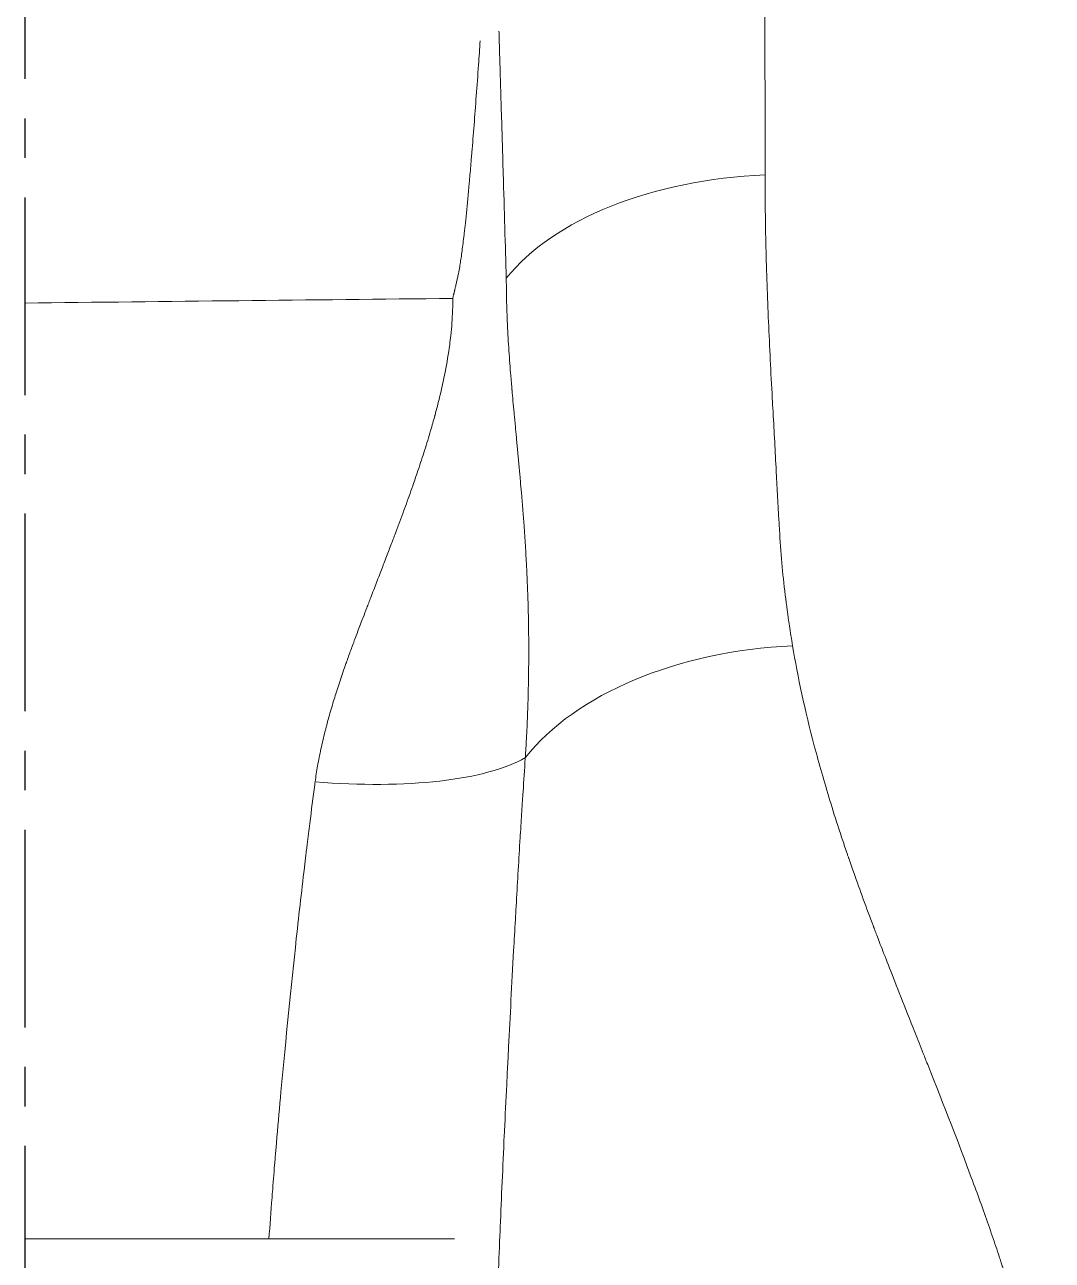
# Model space of a CAD drawing. Header units: millimetres. Extents: x -2122 to 22797, y 3569 to 89276.
# Drawn here: x -607.86 to -575.35, y 87549.44 to 87588.52 of the extents above; entities that cross this region are included whole.
import ezdxf

# ---------------------------------------------------------------- set-up
doc = ezdxf.new("R2010")
doc.units = ezdxf.units.MM
doc.header["$LTSCALE"] = 20
doc.linetypes.add('CENTER', pattern=[2, 1.25, -0.25, 0.25, -0.25])
doc.layers.add('IA-DIBUJO', color=3, linetype='Continuous', lineweight=30)
doc.layers.add('IA-EJES', color=4, linetype='CENTER')

msp = doc.modelspace()

# ---------------------------------------------------------------- linework, layer by layer
at = {"layer": 'IA-DIBUJO', "color": 3, "linetype": 'Continuous', "lineweight": 0}
for centre, major_axis, ratio, start_param, end_param in [((-583.7, 87578.133), (-9.808, 0.037), 0.57637, -1.493584, -0.426432), ((-582.764, 87562.604), (-10.276, -0.001), 0.612687, -1.493034, -0.449914), ((-599.126, 87567.153), (7.85, -0.903), 0.318572, -1.475722, -0.403101)]:
    msp.add_ellipse(centre, major_axis=major_axis, ratio=ratio, start_param=start_param, end_param=end_param, dxfattribs=at)
for points, knots in [([(-585.657, 88045.826), (-585.654, 88043.003), (-585.653, 88040.15), (-585.655, 88034.45), (-585.657, 88031.603), (-585.664, 88025.9), (-585.669, 88023.045), (-585.676, 88019.738), (-585.677, 88019.314), (-585.683, 88016.16), (-585.69, 88013.406), (-585.703, 88008.686), (-585.709, 88006.734), (-585.72, 88003.406), (-585.724, 88002.034), (-585.733, 87999.612), (-585.736, 87998.565), (-585.745, 87996.285), (-585.75, 87995.051), (-585.757, 87993.188), (-585.76, 87992.565), (-585.764, 87991.627), (-585.765, 87991.314), (-585.767, 87990.844), (-585.768, 87990.535), (-585.77, 87990.226), (-585.77, 87990.071), (-585.77, 87990.069), (-585.77, 87990.063), (-585.77, 87990.059), (-585.77, 87990.058), (-585.772, 87989.741), (-585.774, 87989.376), (-585.777, 87988.551), (-585.78, 87988.091), (-585.785, 87987.078), (-585.787, 87986.524), (-585.793, 87985.321), (-585.797, 87984.671), (-585.804, 87983.276), (-585.808, 87982.53), (-585.814, 87981.25), (-585.817, 87980.748), (-585.824, 87979.369), (-585.829, 87978.461), (-585.839, 87976.545), (-585.844, 87975.535), (-585.855, 87973.627), (-585.86, 87972.746), (-585.871, 87970.67), (-585.878, 87969.453), (-585.888, 87967.707), (-585.891, 87967.225), (-585.899, 87965.834), (-585.904, 87964.908), (-585.913, 87963.481), (-585.916, 87962.998), (-585.92, 87962.265), (-585.921, 87962.019), (-585.924, 87961.648), (-585.925, 87961.462), (-585.926, 87961.228), (-585.927, 87961.118), (-585.927, 87961.058), (-585.927, 87961.043), (-585.927, 87961.029), (-585.927, 87961.026), (-585.927, 87961.024), (-585.938, 87959.203), (-585.949, 87957.435), (-585.97, 87954.002), (-585.981, 87952.337), (-586, 87949.12), (-586.01, 87947.568), (-586.022, 87945.456), (-586.026, 87944.849), (-586.037, 87942.864), (-586.045, 87941.529), (-586.058, 87939.265), (-586.063, 87938.313), (-586.074, 87936.24), (-586.08, 87935.136), (-586.09, 87933.182), (-586.094, 87932.318), (-586.098, 87931.486), (-586.098, 87931.483), (-586.098, 87931.475), (-586.098, 87931.473), (-586.098, 87931.47), (-586.122, 87926.479), (-586.14, 87921.488), (-586.162, 87911.508), (-586.166, 87906.519), (-586.161, 87896.545), (-586.152, 87891.559), (-586.127, 87884.081), (-586.116, 87881.588), (-586.098, 87877.85), (-586.092, 87876.604), (-586.081, 87874.734), (-586.078, 87874.111), (-586.07, 87872.87), (-586.066, 87872.252), (-586.063, 87871.631), (-586.063, 87871.628), (-586.062, 87871.622), (-586.062, 87871.62), (-586.058, 87870.866), (-586.052, 87870.064), (-586.041, 87868.359), (-586.035, 87867.457), (-586.021, 87865.556), (-586.014, 87864.556), (-586.002, 87862.986), (-585.998, 87862.453), (-585.985, 87860.811), (-585.976, 87859.664), (-585.957, 87857.273), (-585.946, 87856.029), (-585.924, 87853.444), (-585.912, 87852.103), (-585.891, 87849.707), (-585.881, 87848.674), (-585.858, 87846.12), (-585.843, 87844.572), (-585.813, 87841.372), (-585.797, 87839.719), (-585.763, 87836.31), (-585.746, 87834.553), (-585.711, 87831.112), (-585.694, 87829.438), (-585.659, 87826.006), (-585.642, 87824.247), (-585.603, 87820.509), (-585.583, 87818.522), (-585.544, 87814.63), (-585.525, 87812.733), (-585.506, 87810.791), (-585.506, 87810.784), (-585.505, 87810.777), (-585.505, 87810.776), (-585.505, 87810.775), (-585.463, 87806.495), (-585.421, 87802.119), (-585.339, 87793.179), (-585.299, 87788.617), (-585.221, 87779.321), (-585.183, 87774.589), (-585.108, 87764.961), (-585.072, 87760.066), (-585.027, 87753.556), (-585.016, 87752.01), (-584.98, 87746.682), (-584.955, 87742.865), (-584.908, 87735.282), (-584.885, 87731.52), (-584.856, 87726.617), (-584.85, 87725.508), (-584.825, 87721.005), (-584.806, 87717.588), (-584.778, 87712.256), (-584.769, 87710.359), (-584.746, 87705.768), (-584.733, 87703.067), (-584.714, 87698.997), (-584.708, 87697.637), (-584.699, 87695.592), (-584.696, 87694.91), (-584.691, 87693.885), (-584.69, 87693.544), (-584.688, 87693.031), (-584.686, 87692.699), (-584.685, 87692.368), (-584.684, 87692.198), (-584.684, 87692.185), (-584.684, 87692.177), (-584.684, 87692.176), (-584.684, 87692.175), (-584.674, 87689.98), (-584.665, 87687.733), (-584.647, 87683.117), (-584.637, 87680.747), (-584.619, 87675.871), (-584.61, 87673.364), (-584.6, 87670.24), (-584.598, 87669.67), (-584.59, 87667.348), (-584.584, 87665.579), (-584.574, 87662.236), (-584.569, 87660.667), (-584.56, 87657.545), (-584.555, 87655.993), (-584.547, 87652.885), (-584.542, 87651.331), (-584.534, 87648.231), (-584.53, 87646.687), (-584.524, 87644.451), (-584.523, 87643.769), (-584.517, 87641.542), (-584.514, 87639.987), (-584.508, 87637.628), (-584.506, 87636.833), (-584.499, 87633.702), (-584.495, 87631.342), (-584.485, 87626.587), (-584.481, 87624.191), (-584.472, 87619.365), (-584.468, 87616.935), (-584.459, 87610.736), (-584.454, 87606.936), (-584.446, 87599.721), (-584.443, 87596.315), (-584.438, 87589.865), (-584.436, 87586.827), (-584.435, 87583.772)], [0, 0, 0, 0, 0.020287, 0.020287, 0.040128, 0.040128, 0.059636, 0.059636, 0.0625, 0.0625, 0.080908, 0.080908, 0.09375, 0.09375, 0.10266, 0.10266, 0.109375, 0.109375, 0.117188, 0.117188, 0.121094, 0.121094, 0.123047, 0.123047, 0.124023, 0.124969, 0.124969, 0.124982, 0.124982, 0.125, 0.125, 0.125, 0.130591, 0.130591, 0.136172, 0.136172, 0.14174, 0.14174, 0.147302, 0.147302, 0.152861, 0.152861, 0.15625, 0.15625, 0.161826, 0.161826, 0.167411, 0.167411, 0.171875, 0.171875, 0.177562, 0.177562, 0.179688, 0.179688, 0.183594, 0.183594, 0.185547, 0.185547, 0.186523, 0.186523, 0.187012, 0.187256, 0.187439, 0.187439, 0.187489, 0.187489, 0.1875, 0.1875, 0.1875, 0.196639, 0.196639, 0.205808, 0.205808, 0.214969, 0.214969, 0.21875, 0.21875, 0.227531, 0.227531, 0.23427, 0.23427, 0.242718, 0.242718, 0.249939, 0.249939, 0.249984, 0.249984, 0.25, 0.25, 0.25, 0.28125, 0.28125, 0.3125, 0.3125, 0.34375, 0.34375, 0.359375, 0.359375, 0.367188, 0.367188, 0.371094, 0.371094, 0.374969, 0.374969, 0.374986, 0.374986, 0.375, 0.375, 0.383949, 0.383949, 0.392892, 0.392892, 0.401822, 0.401822, 0.40625, 0.40625, 0.415165, 0.415165, 0.424064, 0.424064, 0.432945, 0.432945, 0.439374, 0.439374, 0.448461, 0.448461, 0.457553, 0.457553, 0.466647, 0.466647, 0.474854, 0.474854, 0.483063, 0.483063, 0.491902, 0.491902, 0.499969, 0.499969, 0.499992, 0.499992, 0.5, 0.5, 0.5, 0.53125, 0.53125, 0.562516, 0.562516, 0.593758, 0.593758, 0.625, 0.625, 0.634671, 0.634671, 0.658177, 0.658177, 0.680885, 0.680885, 0.6875, 0.6875, 0.707672, 0.707672, 0.71875, 0.71875, 0.734375, 0.734375, 0.742188, 0.742188, 0.746094, 0.746094, 0.748047, 0.748047, 0.749023, 0.749939, 0.749939, 0.749994, 0.749994, 0.75, 0.75, 0.75, 0.76915, 0.76915, 0.788494, 0.788494, 0.808131, 0.808131, 0.8125, 0.8125, 0.82582, 0.82582, 0.837366, 0.837366, 0.848562, 0.848562, 0.859569, 0.859569, 0.87031, 0.87031, 0.875, 0.875, 0.885569, 0.885569, 0.890909, 0.890909, 0.906532, 0.906532, 0.922057, 0.922057, 0.9375, 0.9375, 0.961098, 0.961098, 0.981803, 0.981803, 1, 1, 1, 1]), ([(-594.313, 87579.868), (-594.31, 87579.888), (-594.301, 87579.923), (-594.288, 87579.978), (-594.287, 87579.985), (-594.285, 87579.992), (-594.283, 87580), (-594.278, 87580.022), (-594.277, 87580.025), (-594.274, 87580.038), (-594.269, 87580.056), (-594.265, 87580.075), (-594.26, 87580.097), (-594.257, 87580.107), (-594.255, 87580.118), (-594.252, 87580.13), (-594.249, 87580.142), (-594.248, 87580.147), (-594.246, 87580.155), (-594.242, 87580.172), (-594.238, 87580.189), (-594.234, 87580.207), (-594.226, 87580.242), (-594.217, 87580.281), (-594.207, 87580.324), (-594.198, 87580.366), (-594.187, 87580.413), (-594.177, 87580.457), (-594.167, 87580.502), (-594.158, 87580.544), (-594.149, 87580.586), (-594.132, 87580.668), (-594.117, 87580.745), (-594.104, 87580.815), (-594.091, 87580.885), (-594.081, 87580.945), (-594.072, 87581.008), (-594.062, 87581.07), (-594.052, 87581.137), (-594.042, 87581.208), (-594.022, 87581.349), (-594.001, 87581.507), (-593.981, 87581.68), (-593.97, 87581.767), (-593.959, 87581.858), (-593.949, 87581.953), (-593.947, 87581.965), (-593.946, 87581.977), (-593.945, 87581.989), (-593.943, 87582.001), (-593.943, 87582.007), (-593.942, 87582.014), (-593.94, 87582.03), (-593.938, 87582.045), (-593.937, 87582.061), (-593.933, 87582.093), (-593.93, 87582.125), (-593.926, 87582.157), (-593.912, 87582.287), (-593.898, 87582.423), (-593.883, 87582.567), (-593.854, 87582.855), (-593.824, 87583.171), (-593.793, 87583.516), (-593.778, 87583.688), (-593.762, 87583.868), (-593.746, 87584.055), (-593.744, 87584.078), (-593.742, 87584.101), (-593.74, 87584.125), (-593.738, 87584.148), (-593.737, 87584.162), (-593.736, 87584.178), (-593.733, 87584.212), (-593.73, 87584.246), (-593.727, 87584.281), (-593.721, 87584.349), (-593.716, 87584.418), (-593.71, 87584.488), (-593.687, 87584.766), (-593.664, 87585.054), (-593.64, 87585.352), (-593.594, 87585.947), (-593.547, 87586.581), (-593.499, 87587.255), (-593.482, 87587.503), (-593.464, 87587.757), (-593.446, 87588.017)], [0, 0, 0, 0, 0.0078125, 0.0078125, 0.0078125, 0.0087891, 0.0087891, 0.0087891, 0.0117188, 0.0117188, 0.0117188, 0.015625, 0.015625, 0.015625, 0.0175781, 0.0175781, 0.0175781, 0.0195313, 0.0195313, 0.0195313, 0.0234375, 0.0234375, 0.0234375, 0.03125, 0.03125, 0.03125, 0.0390625, 0.0390625, 0.0390625, 0.046875, 0.046875, 0.046875, 0.0625, 0.0625, 0.0625, 0.078125, 0.078125, 0.078125, 0.09375, 0.09375, 0.09375, 0.125, 0.125, 0.125, 0.140625, 0.140625, 0.140625, 0.1425781, 0.1425781, 0.1425781, 0.1445313, 0.1445313, 0.1445313, 0.1484375, 0.1484375, 0.1484375, 0.15625, 0.15625, 0.15625, 0.1875, 0.1875, 0.1875, 0.25, 0.25, 0.25, 0.28125, 0.28125, 0.28125, 0.2851563, 0.2851563, 0.2851563, 0.2890625, 0.2890625, 0.2890625, 0.296875, 0.296875, 0.296875, 0.3125, 0.3125, 0.3125, 0.375, 0.375, 0.375, 0.5, 0.5, 0.5, 0.546178, 0.546178, 0.546178, 0.546178]), ([(-592.853, 87588.322), (-592.847, 87588.128), (-592.841, 87587.927), (-592.835, 87587.707), (-592.835, 87587.698), (-592.834, 87587.676), (-592.833, 87587.643), (-592.831, 87587.566), (-592.826, 87587.413), (-592.817, 87587.109), (-592.799, 87586.511), (-592.764, 87585.352), (-592.736, 87584.421), (-592.701, 87583.234), (-592.684, 87582.667), (-592.652, 87581.561), (-592.636, 87581.025), (-592.62, 87580.505)], [0.469345, 0.469345, 0.469345, 0.469345, 0.5, 0.5, 0.5019531, 0.5019531, 0.5039062, 0.5078125, 0.515625, 0.53125, 0.5625, 0.625, 0.75, 0.75, 0.875, 0.875, 1, 1, 1, 1]), ([(-584.435, 87583.772), (-584.435, 87583.41), (-584.432, 87583.032), (-584.427, 87582.637), (-584.423, 87582.267), (-584.415, 87581.883), (-584.406, 87581.485), (-584.396, 87581.103), (-584.385, 87580.709), (-584.371, 87580.302), (-584.358, 87579.921), (-584.343, 87579.53), (-584.326, 87579.127), (-584.309, 87578.736), (-584.29, 87578.335), (-584.27, 87577.923), (-584.25, 87577.527), (-584.229, 87577.121), (-584.206, 87576.705), (-584.198, 87576.569), (-584.191, 87576.432), (-584.183, 87576.294), (-584.182, 87576.283), (-584.182, 87576.269), (-584.181, 87576.259), (-584.146, 87575.638), (-584.114, 87575.018), (-584.081, 87574.4), (-584.054, 87573.883), (-584.026, 87573.368), (-583.997, 87572.854), (-583.992, 87572.771), (-583.987, 87572.688), (-583.982, 87572.605), (-583.981, 87572.586), (-583.98, 87572.564), (-583.979, 87572.547), (-583.961, 87572.207), (-583.936, 87571.858), (-583.904, 87571.498), (-583.874, 87571.168), (-583.837, 87570.829), (-583.795, 87570.482), (-583.756, 87570.167), (-583.712, 87569.844), (-583.663, 87569.515), (-583.632, 87569.306), (-583.599, 87569.095), (-583.563, 87568.881)], [0, 0, 0, 0, 0.0900693, 0.0900693, 0.0900693, 0.1745351, 0.1745351, 0.1745351, 0.255413, 0.255413, 0.255413, 0.3309507, 0.3309507, 0.3309507, 0.4042923, 0.4042923, 0.4042923, 0.4749318, 0.4749318, 0.4749318, 0.4980469, 0.4980469, 0.4980469, 0.5, 0.5, 0.5, 0.625, 0.625, 0.625, 0.7292528, 0.7292528, 0.7292528, 0.7460938, 0.7460938, 0.7460938, 0.75, 0.75, 0.75, 0.8262403, 0.8262403, 0.8262403, 0.8961719, 0.8961719, 0.8961719, 0.9597304, 0.9597304, 0.9597304, 1, 1, 1, 1]), ([(-592.62, 87580.505), (-592.62, 87580.442), (-592.62, 87580.378), (-592.619, 87580.314), (-592.618, 87580.152), (-592.616, 87579.992), (-592.612, 87579.831), (-592.61, 87579.758), (-592.609, 87579.686), (-592.606, 87579.613), (-592.604, 87579.531), (-592.601, 87579.449), (-592.598, 87579.366), (-592.591, 87579.168), (-592.582, 87578.97), (-592.571, 87578.771), (-592.57, 87578.752), (-592.569, 87578.73), (-592.568, 87578.714), (-592.561, 87578.586), (-592.553, 87578.451), (-592.544, 87578.311), (-592.535, 87578.179), (-592.526, 87578.042), (-592.515, 87577.9), (-592.506, 87577.775), (-592.496, 87577.646), (-592.486, 87577.513), (-592.473, 87577.355), (-592.46, 87577.192), (-592.445, 87577.024), (-592.444, 87577.007), (-592.442, 87576.99), (-592.441, 87576.974), (-592.44, 87576.968), (-592.44, 87576.961), (-592.439, 87576.958), (-592.431, 87576.858), (-592.421, 87576.746), (-592.41, 87576.621), (-592.399, 87576.506), (-592.388, 87576.38), (-592.375, 87576.244), (-592.374, 87576.233), (-592.373, 87576.222), (-592.372, 87576.212), (-592.36, 87576.084), (-592.347, 87575.947), (-592.333, 87575.802), (-592.331, 87575.778), (-592.329, 87575.754), (-592.326, 87575.729), (-592.316, 87575.617), (-592.305, 87575.502), (-592.293, 87575.38), (-592.287, 87575.313), (-592.28, 87575.244), (-592.274, 87575.174), (-592.259, 87575.017), (-592.245, 87574.867), (-592.231, 87574.724), (-592.217, 87574.567), (-592.203, 87574.418), (-592.19, 87574.278), (-592.185, 87574.22), (-592.18, 87574.164), (-592.175, 87574.109), (-592.163, 87573.969), (-592.151, 87573.838), (-592.141, 87573.717), (-592.14, 87573.705), (-592.139, 87573.692), (-592.138, 87573.68), (-592.132, 87573.614), (-592.127, 87573.551), (-592.122, 87573.491), (-592.12, 87573.461), (-592.117, 87573.432), (-592.115, 87573.403), (-592.114, 87573.389), (-592.112, 87573.374), (-592.111, 87573.36), (-592.111, 87573.35), (-592.11, 87573.34), (-592.109, 87573.329), (-592.107, 87573.303), (-592.102, 87573.248), (-592.099, 87573.203), (-592.092, 87573.119), (-592.086, 87573.034), (-592.079, 87572.95), (-592.073, 87572.863), (-592.066, 87572.776), (-592.06, 87572.69), (-592.045, 87572.475), (-592.03, 87572.264), (-592.017, 87572.056), (-592.004, 87571.835), (-591.991, 87571.618), (-591.98, 87571.405), (-591.977, 87571.346), (-591.974, 87571.287), (-591.972, 87571.229), (-591.96, 87570.991), (-591.95, 87570.757), (-591.942, 87570.528), (-591.939, 87570.439), (-591.936, 87570.351), (-591.933, 87570.264), (-591.929, 87570.108), (-591.925, 87569.953), (-591.921, 87569.801), (-591.921, 87569.761), (-591.92, 87569.722), (-591.919, 87569.683), (-591.919, 87569.656), (-591.918, 87569.63), (-591.918, 87569.604), (-591.918, 87569.591), (-591.917, 87569.578), (-591.917, 87569.565), (-591.916, 87569.528), (-591.916, 87569.492), (-591.915, 87569.456), (-591.915, 87569.439), (-591.915, 87569.423), (-591.915, 87569.406), (-591.915, 87569.389), (-591.914, 87569.375), (-591.914, 87569.356), (-591.914, 87569.316), (-591.913, 87569.273), (-591.913, 87569.231), (-591.911, 87568.993), (-591.91, 87568.756), (-591.911, 87568.521), (-591.912, 87568.231), (-591.916, 87567.942), (-591.922, 87567.653), (-591.923, 87567.588), (-591.924, 87567.522), (-591.926, 87567.457), (-591.932, 87567.197), (-591.94, 87566.937), (-591.95, 87566.678), (-591.959, 87566.431), (-591.97, 87566.185), (-591.983, 87565.94), (-591.993, 87565.739), (-592.005, 87565.54), (-592.018, 87565.341)], [0, 0, 0, 0, 0.013419, 0.013419, 0.013419, 0.047224, 0.047224, 0.047224, 0.0625, 0.0625, 0.0625, 0.079682, 0.079682, 0.079682, 0.121094, 0.121094, 0.121094, 0.125, 0.125, 0.125, 0.157228, 0.157228, 0.157228, 0.1875, 0.1875, 0.1875, 0.214234, 0.214234, 0.214234, 0.24591, 0.24591, 0.24591, 0.249023, 0.249023, 0.249023, 0.25, 0.25, 0.25, 0.28125, 0.28125, 0.28125, 0.310248, 0.310248, 0.310248, 0.3125, 0.3125, 0.3125, 0.339324, 0.339324, 0.339324, 0.34375, 0.34375, 0.34375, 0.363951, 0.363951, 0.363951, 0.375, 0.375, 0.375, 0.3995, 0.3995, 0.3995, 0.426437, 0.426437, 0.426437, 0.4375, 0.4375, 0.4375, 0.46585, 0.46585, 0.46585, 0.46875, 0.46875, 0.46875, 0.484375, 0.484375, 0.484375, 0.492187, 0.492187, 0.492187, 0.496094, 0.496094, 0.496094, 0.499023, 0.499023, 0.499023, 0.50659, 0.50659, 0.50659, 0.521144, 0.521144, 0.521144, 0.536296, 0.536296, 0.536296, 0.573966, 0.573966, 0.573966, 0.613911, 0.613911, 0.613911, 0.625, 0.625, 0.625, 0.670053, 0.670053, 0.670053, 0.6875, 0.6875, 0.6875, 0.71875, 0.71875, 0.71875, 0.726889, 0.726889, 0.726889, 0.732302, 0.732302, 0.732302, 0.735028, 0.735028, 0.735028, 0.742642, 0.742642, 0.742642, 0.746094, 0.746094, 0.746094, 0.749665, 0.749665, 0.749665, 0.757324, 0.757324, 0.757324, 0.801137, 0.801137, 0.801137, 0.855252, 0.855252, 0.855252, 0.867458, 0.867458, 0.867458, 0.915959, 0.915959, 0.915959, 0.96218, 0.96218, 0.96218, 1, 1, 1, 1]), ([(-598.667, 87564.578), (-598.646, 87564.741), (-598.62, 87564.911), (-598.559, 87565.257), (-598.524, 87565.433), (-598.446, 87565.792), (-598.404, 87565.975), (-598.341, 87566.223), (-598.325, 87566.285), (-598.285, 87566.436), (-598.26, 87566.527), (-598.188, 87566.787), (-598.138, 87566.959), (-598.061, 87567.21), (-598.038, 87567.286), (-597.961, 87567.529), (-597.906, 87567.699), (-597.844, 87567.881), (-597.841, 87567.891), (-597.807, 87567.992), (-597.775, 87568.084), (-597.726, 87568.224), (-597.701, 87568.294), (-597.67, 87568.383), (-597.655, 87568.424), (-597.647, 87568.448), (-597.643, 87568.457), (-597.621, 87568.519), (-597.598, 87568.583), (-597.53, 87568.768), (-597.482, 87568.897), (-597.404, 87569.107), (-597.378, 87569.175), (-597.301, 87569.381), (-597.246, 87569.527), (-597.175, 87569.714), (-597.162, 87569.746), (-597.113, 87569.875), (-597.075, 87569.976), (-597.015, 87570.132), (-596.995, 87570.185), (-596.953, 87570.292), (-596.931, 87570.349), (-596.846, 87570.569), (-596.785, 87570.728), (-596.664, 87571.041), (-596.605, 87571.194), (-596.523, 87571.405), (-596.498, 87571.47), (-596.414, 87571.687), (-596.36, 87571.829), (-596.257, 87572.098), (-596.21, 87572.223), (-596.166, 87572.338), (-596.166, 87572.339), (-596.114, 87572.476), (-596.066, 87572.604), (-595.937, 87572.951), (-595.858, 87573.164), (-595.703, 87573.592), (-595.627, 87573.805), (-595.504, 87574.158), (-595.455, 87574.301), (-595.337, 87574.653), (-595.269, 87574.859), (-595.137, 87575.275), (-595.073, 87575.484), (-594.967, 87575.846), (-594.923, 87576.003), (-594.879, 87576.163), (-594.878, 87576.168), (-594.823, 87576.37), (-594.775, 87576.558), (-594.664, 87577.013), (-594.606, 87577.277), (-594.497, 87577.831), (-594.449, 87578.12), (-594.399, 87578.499), (-594.387, 87578.595), (-594.348, 87578.961), (-594.328, 87579.226), (-594.317, 87579.538), (-594.316, 87579.591), (-594.314, 87579.719), (-594.313, 87579.794), (-594.313, 87579.868)], [0, 0, 0, 0, 0.0385299, 0.0385299, 0.0762285, 0.0762285, 0.1129955, 0.1129955, 0.125, 0.125, 0.1422185, 0.1422185, 0.1739869, 0.1739869, 0.1875, 0.1875, 0.2171178, 0.2171178, 0.21875, 0.21875, 0.234375, 0.234375, 0.2421875, 0.2460937, 0.2490234, 0.2490234, 0.25, 0.25, 0.2684923, 0.2684923, 0.2987527, 0.2987527, 0.3125, 0.3125, 0.3384774, 0.3384774, 0.34375, 0.34375, 0.359375, 0.359375, 0.3671875, 0.3671875, 0.375, 0.375, 0.3991667, 0.3991667, 0.4252882, 0.4252882, 0.4375, 0.4375, 0.4672652, 0.4672652, 0.4990234, 0.4990234, 0.5, 0.5, 0.5214991, 0.5214991, 0.5586094, 0.5586094, 0.5976595, 0.5976595, 0.625, 0.625, 0.666708, 0.666708, 0.7118777, 0.7118777, 0.7480469, 0.7480469, 0.75, 0.75, 0.784951, 0.784951, 0.8359936, 0.8359936, 0.8945519, 0.8945519, 0.9145918, 0.9145918, 0.9715825, 0.9715825, 0.9832285, 0.9832285, 1, 1, 1, 1]), ([(-583.563, 87568.881), (-583.4, 87567.89), (-583.171, 87566.833), (-582.728, 87565.152), (-582.563, 87564.576), (-582.292, 87563.688), (-582.15, 87563.239), (-581.973, 87562.704), (-581.882, 87562.434), (-581.832, 87562.289), (-581.809, 87562.221), (-581.795, 87562.182), (-581.791, 87562.17), (-581.615, 87561.659), (-581.423, 87561.121), (-581.158, 87560.407), (-581.091, 87560.226), (-581.018, 87560.032), (-581.001, 87559.985), (-580.995, 87559.972), (-580.994, 87559.967), (-580.993, 87559.965), (-580.991, 87559.96), (-580.982, 87559.937), (-580.941, 87559.83), (-580.879, 87559.667), (-580.682, 87559.16), (-580.49, 87558.668), (-580.11, 87557.7), (-579.968, 87557.339), (-579.731, 87556.742), (-579.607, 87556.429), (-579.452, 87556.039), (-579.372, 87555.838), (-579.329, 87555.729), (-579.308, 87555.677), (-579.296, 87555.648), (-579.292, 87555.638), (-578.764, 87554.313), (-578.303, 87553.124), (-577.712, 87551.531), (-577.532, 87551.031), (-577.286, 87550.328), (-577.208, 87550.101), (-577.098, 87549.773), (-577.044, 87549.612), (-576.985, 87549.429), (-576.953, 87549.332), (-576.939, 87549.287), (-576.931, 87549.262), (-576.93, 87549.258), (-576.563, 87548.113), (-576.261, 87547.021), (-575.9, 87545.447), (-575.796, 87544.933), (-575.664, 87544.178), (-575.604, 87543.804), (-575.545, 87543.375), (-575.519, 87543.162), (-575.506, 87543.056), (-575.501, 87543.011), (-575.497, 87542.98), (-575.495, 87542.964), (-575.445, 87542.519), (-575.409, 87542.042), (-575.372, 87541.257), (-575.358, 87540.847), (-575.35, 87540.34), (-575.348, 87540.078), (-575.348, 87539.936), (-575.348, 87539.869), (-575.348, 87539.831), (-575.348, 87539.82), (-575.348, 87539.31), (-575.348, 87538.545), (-575.348, 87537.628), (-575.348, 87537.163), (-575.348, 87536.913), (-575.348, 87536.796), (-575.348, 87536.729), (-575.348, 87536.71), (-575.348, 87535.756), (-575.348, 87534.775), (-575.348, 87533.24), (-575.348, 87532.457), (-575.348, 87531.517), (-575.349, 87531.04), (-575.349, 87530.8), (-575.349, 87530.697), (-575.349, 87530.628), (-575.349, 87530.591), (-575.349, 87528.532), (-575.349, 87525.525), (-575.35, 87522.077), (-575.35, 87520.368), (-575.35, 87519.411), (-575.35, 87518.942), (-575.35, 87518.7), (-575.35, 87518.687), (-575.352, 87510.093), (-575.35, 87502.34), (-575.349, 87488.271), (-575.349, 87481.956), (-575.348, 87476.261)], [0, 0, 0, 0, 0.03125, 0.03125, 0.046875, 0.046875, 0.0546875, 0.0585938, 0.0605469, 0.0615234, 0.0622559, 0.0622559, 0.0625, 0.0625, 0.078125, 0.078125, 0.0820313, 0.0830078, 0.083252, 0.083252, 0.083374, 0.083374, 0.0834961, 0.0839844, 0.0859375, 0.09375, 0.09375, 0.109375, 0.109375, 0.1171875, 0.1171875, 0.1210938, 0.1230469, 0.1240234, 0.1245117, 0.1248779, 0.1248779, 0.125, 0.125, 0.15625, 0.15625, 0.171875, 0.171875, 0.1796875, 0.1796875, 0.1835938, 0.1855469, 0.1865234, 0.1872559, 0.1872559, 0.1875, 0.1875, 0.21875, 0.21875, 0.234375, 0.234375, 0.2421875, 0.2460938, 0.2480469, 0.2490234, 0.2495117, 0.2495117, 0.25, 0.25, 0.265625, 0.265625, 0.2734375, 0.2773438, 0.2792969, 0.2802734, 0.2810059, 0.2810059, 0.28125, 0.28125, 0.296875, 0.3046875, 0.3085938, 0.3105469, 0.3120117, 0.3120117, 0.3125, 0.3125, 0.34375, 0.34375, 0.359375, 0.3671875, 0.3710938, 0.3730469, 0.3740234, 0.3740234, 0.375, 0.375, 0.4375, 0.46875, 0.484375, 0.4921875, 0.4995117, 0.4995117, 0.5, 0.5, 0.75, 0.75, 1, 1, 1, 1]), ([(-592.02, 87565.318), (-592.044, 87564.969), (-592.067, 87564.616), (-592.096, 87564.165), (-592.103, 87564.069), (-592.123, 87563.747), (-592.138, 87563.52), (-592.161, 87563.141), (-592.17, 87563.007), (-592.182, 87562.808), (-592.186, 87562.744), (-592.211, 87562.338), (-592.231, 87561.999), (-592.271, 87561.318), (-592.291, 87560.977), (-592.318, 87560.496), (-592.326, 87560.355), (-592.353, 87559.885), (-592.371, 87559.558), (-592.418, 87558.702), (-592.445, 87558.18), (-592.499, 87557.166), (-592.524, 87556.673), (-592.551, 87556.14), (-592.553, 87556.087), (-592.558, 87555.995), (-592.561, 87555.943), (-592.564, 87555.871), (-592.565, 87555.852), (-592.578, 87555.595), (-592.59, 87555.359), (-592.603, 87555.083), (-592.605, 87555.042), (-592.631, 87554.503), (-592.655, 87554.014), (-592.68, 87553.485), (-592.682, 87553.436), (-592.708, 87552.888), (-592.73, 87552.401), (-592.773, 87551.437), (-592.794, 87550.961), (-592.814, 87550.457), (-592.816, 87550.418), (-592.837, 87549.904), (-592.855, 87549.443), (-592.874, 87548.94), (-592.876, 87548.884), (-592.879, 87548.801), (-592.88, 87548.773), (-592.882, 87548.718), (-592.883, 87548.681), (-592.889, 87548.511), (-592.894, 87548.376), (-592.908, 87547.972), (-592.917, 87547.705), (-592.943, 87546.912), (-592.958, 87546.395), (-592.978, 87545.635), (-592.984, 87545.384), (-592.993, 87545.013), (-592.996, 87544.883), (-593.001, 87544.638), (-593.003, 87544.523), (-593.006, 87544.39), (-593.006, 87544.369), (-593.012, 87544.084), (-593.017, 87543.822), (-593.023, 87543.433), (-593.025, 87543.304), (-593.027, 87543.152), (-593.027, 87543.134), (-593.027, 87543.092), (-593.028, 87543.08), (-593.028, 87543.01), (-593.029, 87542.955), (-593.031, 87542.794), (-593.032, 87542.692), (-593.035, 87542.392), (-593.036, 87542.21), (-593.038, 87541.901), (-593.039, 87541.771), (-593.04, 87541.542), (-593.04, 87541.446), (-593.04, 87541.349), (-593.04, 87541.331), (-593.04, 87541.294), (-593.04, 87541.277), (-593.04, 87541.244), (-593.04, 87541.228), (-593.04, 87541.214), (-593.04, 87541.213), (-593.04, 87541.212)], [0, 0, 0, 0, 0.0406905, 0.0406905, 0.051643, 0.051643, 0.0773145, 0.0773145, 0.0945389, 0.0945389, 0.1029933, 0.1029933, 0.1459566, 0.1459566, 0.1893287, 0.1893287, 0.2074423, 0.2074423, 0.25, 0.25, 0.3204894, 0.3204894, 0.390625, 0.390625, 0.3984375, 0.3984375, 0.4041734, 0.4041734, 0.40625, 0.40625, 0.4328153, 0.4328153, 0.4375, 0.4375, 0.4941066, 0.4941066, 0.5, 0.5, 0.5590939, 0.5590939, 0.6198656, 0.6198656, 0.625, 0.625, 0.6875, 0.6875, 0.6953125, 0.6953125, 0.6992188, 0.6992188, 0.703125, 0.703125, 0.71875, 0.71875, 0.75, 0.75, 0.8125, 0.8125, 0.84375, 0.84375, 0.8592744, 0.8592744, 0.8725569, 0.8725569, 0.875, 0.875, 0.90625, 0.90625, 0.921875, 0.921875, 0.9247944, 0.9247944, 0.9257812, 0.9257812, 0.9296875, 0.9296875, 0.9375, 0.9375, 0.9537685, 0.9537685, 0.9688328, 0.9688328, 0.9844729, 0.9844729, 0.9885989, 0.9885989, 0.9931113, 0.9931113, 0.9980219, 0.9980219, 0.9984412, 0.9984412, 0.9984412, 0.9984412]), ([(-600.129, 87550.121), (-600.099, 87550.548), (-600.067, 87550.983), (-600.032, 87551.425), (-600.028, 87551.483), (-600.023, 87551.54), (-600.019, 87551.598), (-599.997, 87551.881), (-599.974, 87552.167), (-599.95, 87552.457), (-599.938, 87552.602), (-599.926, 87552.747), (-599.913, 87552.894), (-599.907, 87552.967), (-599.901, 87553.04), (-599.894, 87553.114), (-599.891, 87553.15), (-599.888, 87553.187), (-599.885, 87553.224), (-599.882, 87553.261), (-599.878, 87553.302), (-599.875, 87553.335), (-599.834, 87553.818), (-599.791, 87554.297), (-599.748, 87554.771), (-599.592, 87556.47), (-599.428, 87558.101), (-599.263, 87559.617), (-599.173, 87560.447), (-599.082, 87561.242), (-598.992, 87561.995), (-598.985, 87562.059), (-598.977, 87562.121), (-598.97, 87562.184), (-598.962, 87562.246), (-598.955, 87562.308), (-598.947, 87562.372), (-598.939, 87562.436), (-598.931, 87562.501), (-598.923, 87562.57), (-598.922, 87562.578), (-598.921, 87562.586), (-598.92, 87562.594), (-598.892, 87562.819), (-598.865, 87563.04), (-598.838, 87563.257), (-598.784, 87563.681), (-598.731, 87564.091), (-598.679, 87564.484), (-598.675, 87564.515), (-598.671, 87564.547), (-598.667, 87564.578)], [0.3820381, 0.3820381, 0.3820381, 0.3820381, 0.4311224, 0.4311224, 0.4311224, 0.4375, 0.4375, 0.4375, 0.46875, 0.46875, 0.46875, 0.484375, 0.484375, 0.484375, 0.4921875, 0.4921875, 0.4921875, 0.4960938, 0.4960938, 0.4960938, 0.5, 0.5, 0.5, 0.5572287, 0.5572287, 0.5572287, 0.7625127, 0.7625127, 0.7625127, 0.8749317, 0.8749317, 0.8749317, 0.8845135, 0.8845135, 0.8845135, 0.8940778, 0.8940778, 0.8940778, 0.9036219, 0.9036219, 0.9036219, 0.904726, 0.904726, 0.904726, 0.9354012, 0.9354012, 0.9354012, 0.9952575, 0.9952575, 0.9952575, 1, 1, 1, 1]), ([(-607.856, 87550.121), (-605.964, 87550.121), (-604.071, 87550.121), (-601.908, 87550.121), (-601.637, 87550.121), (-601.171, 87550.121), (-600.976, 87550.121), (-600.058, 87550.121), (-599.351, 87550.121), (-597.611, 87550.121), (-596.645, 87550.121), (-595.207, 87550.121), (-594.681, 87550.121), (-594.258, 87550.121)], [-144.171531, -144.171531, -144.171531, -144.171531, -142.759356, -142.759356, -142.55721, -142.55721, -142.411185, -142.411185, -141.866908, -141.866908, -141.008507, -141.008507, -140.360234, -140.360234, -140.360234, -140.360234])]:
    msp.add_open_spline(points, degree=3, knots=knots, dxfattribs=at)
for points in [[(-607.856, 87579.721), (-603.341, 87579.77), (-598.827, 87579.819), (-594.313, 87579.868)], [(-592.828, 87550.121), (-592.827, 87550.121), (-592.827, 87550.121), (-592.826, 87550.121)]]:
    msp.add_open_spline(points, degree=3, dxfattribs=at)
at = {"layer": 'IA-EJES', "ltscale": 0.25}
msp.add_line((-607.856, 88703.059), (-607.856, 86925.365), dxfattribs=at)

doc.saveas('drawing.dxf')
